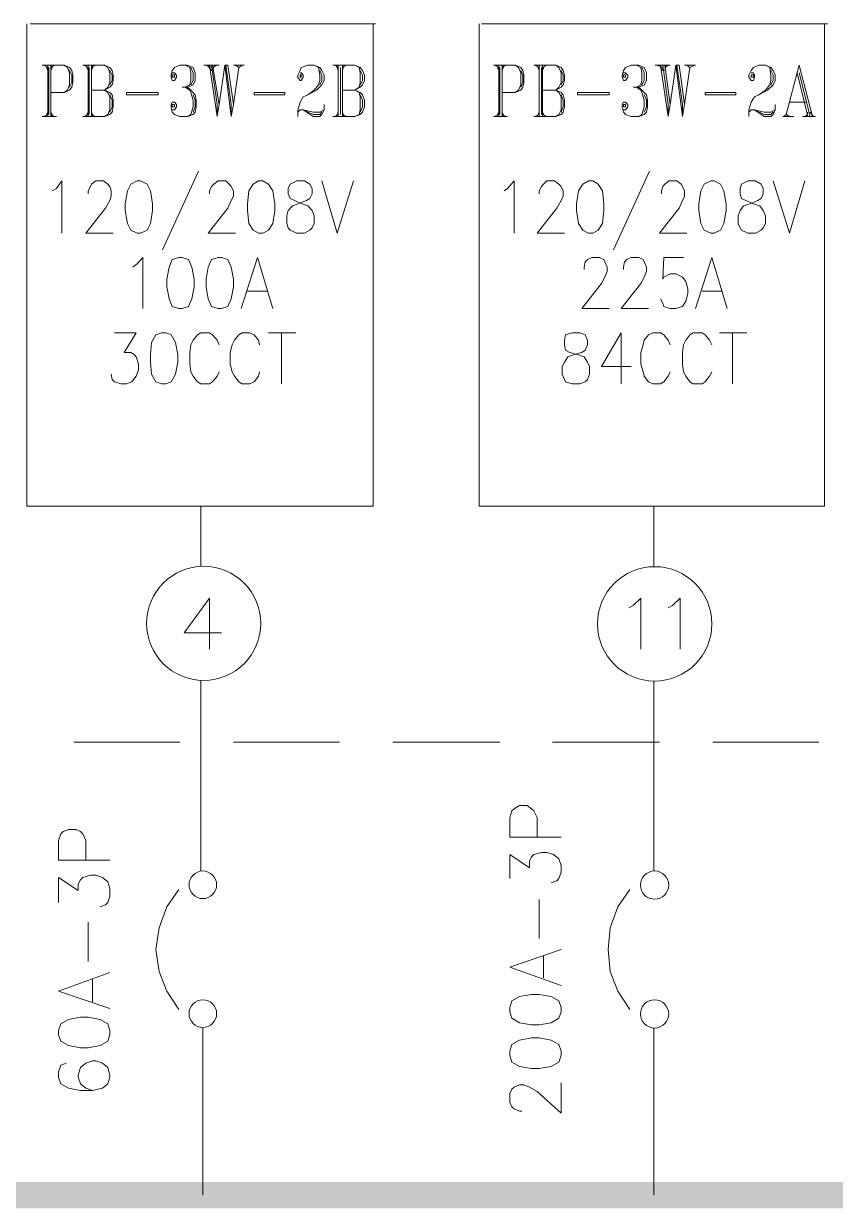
# Model space of a CAD drawing. Header units: inches. Extents: x 0.9 to 46, y 0.8 to 32.4.
# Drawn here: x 13.558 to 14.796, y 18.06 to 19.868 of the extents above; entities that cross this region are included whole.
import ezdxf

# ---------------------------------------------------------------- set-up
doc = ezdxf.new("R2010")
doc.units = ezdxf.units.IN
doc.header["$MEASUREMENT"] = 0
doc.layers.add('PDF_Geometry', color=7, linetype='Continuous')
doc.layers.add('PDF_Solid Fills', color=7, linetype='Continuous')

msp = doc.modelspace()

# ---------------------------------------------------------------- linework, layer by layer
at = {"layer": 'PDF_Geometry', "lineweight": 9}
for points in [[(14.0914, 19.868), (14.0914, 19.1313), (13.5631, 19.1313), (13.5631, 19.868)], [(14.0948, 19.868), (13.5681, 19.868)], [(14.7797, 19.868), (14.7797, 19.1313), (14.2531, 19.1313), (14.2531, 19.868)], [(14.7847, 19.868), (14.2564, 19.868)], [(13.5864, 19.8046), (13.6197, 19.8046), (13.6281, 19.8013), (13.6314, 19.7963), (13.6331, 19.7896), (13.6331, 19.778), (13.6314, 19.7713), (13.6281, 19.7663), (13.6197, 19.763), (13.5997, 19.763)], [(13.5881, 19.8046), (13.5948, 19.8013)], [(13.5914, 19.8046), (13.5948, 19.7963)], [(13.5948, 19.8046), (13.5948, 19.7263)], [(13.5964, 19.8013), (13.5964, 19.7296)], [(13.5997, 19.8046), (13.5997, 19.7263)], [(13.6031, 19.8046), (13.5997, 19.7963)], [(13.6048, 19.8046), (13.5997, 19.8013)], [(13.6197, 19.8046), (13.6248, 19.8013), (13.6281, 19.793), (13.6281, 19.7746), (13.6248, 19.7663), (13.6197, 19.763)], [(13.6481, 19.8046), (13.6814, 19.8046), (13.6897, 19.8013), (13.6931, 19.7963), (13.6948, 19.7896), (13.6948, 19.7813), (13.6931, 19.7746), (13.6897, 19.7713), (13.6814, 19.7663), (13.6897, 19.763), (13.6931, 19.7596), (13.6948, 19.7513), (13.6948, 19.7413), (13.6931, 19.733), (13.6897, 19.7296), (13.6814, 19.7263), (13.6481, 19.7263)], [(13.6497, 19.8046), (13.6564, 19.8013)], [(13.6531, 19.8046), (13.6564, 19.7963)], [(13.6564, 19.8046), (13.6564, 19.7263)], [(13.6581, 19.8013), (13.6581, 19.7296)], [(13.6614, 19.8046), (13.6614, 19.7263)], [(13.6814, 19.8046), (13.6864, 19.8013), (13.6897, 19.793), (13.6897, 19.778), (13.6864, 19.7713), (13.6814, 19.7663), (13.6614, 19.7663)], [(13.6648, 19.8046), (13.6614, 19.7963)], [(13.6664, 19.8046), (13.6614, 19.8013)], [(13.7847, 19.793), (13.7881, 19.793), (13.7914, 19.7896), (13.7914, 19.7863), (13.7881, 19.7813), (13.7847, 19.7813), (13.7831, 19.7863), (13.7831, 19.7896), (13.7847, 19.7963), (13.7881, 19.8013), (13.7964, 19.8046), (13.8081, 19.8046), (13.8164, 19.8013), (13.8197, 19.793), (13.8197, 19.7813), (13.8164, 19.7746), (13.8081, 19.7713)], [(13.8047, 19.8046), (13.8114, 19.8013), (13.8131, 19.793), (13.8131, 19.7813), (13.8114, 19.7746), (13.8047, 19.7713), (13.8114, 19.7663), (13.8131, 19.763), (13.8164, 19.7513), (13.8164, 19.7413), (13.8131, 19.7296), (13.8081, 19.7263)], [(13.8131, 19.8013), (13.8164, 19.793), (13.8164, 19.7813), (13.8131, 19.7746)], [(13.8331, 19.8046), (13.8564, 19.8046)], [(13.8364, 19.8046), (13.8447, 19.8013)], [(13.8381, 19.8046), (13.8447, 19.7963)], [(13.8414, 19.8046), (13.8531, 19.7263), (13.8531, 19.7446), (13.8447, 19.8046)], [(13.8464, 19.8046), (13.8564, 19.7446), (13.8648, 19.8046), (13.8747, 19.7263), (13.8747, 19.7446), (13.8664, 19.8046)], [(13.8498, 19.8046), (13.8464, 19.7963)], [(13.8531, 19.8046), (13.8464, 19.8013)], [(13.8648, 19.8046), (13.8698, 19.8046), (13.8781, 19.7446), (13.8864, 19.8013)], [(13.8781, 19.8046), (13.8947, 19.8046)], [(13.8814, 19.8046), (13.8864, 19.8013), (13.8914, 19.8046)], [(13.9797, 19.793), (13.9814, 19.793), (13.9847, 19.7896), (13.9847, 19.7863), (13.9814, 19.7813), (13.9797, 19.7813), (13.9764, 19.7863), (13.9764, 19.7896), (13.9797, 19.7963), (13.9814, 19.8013), (13.9914, 19.8046), (14.0014, 19.8046), (14.0097, 19.8013), (14.0131, 19.7963), (14.0164, 19.7896), (14.0164, 19.7813), (14.0131, 19.7746), (14.0048, 19.7663), (13.9914, 19.7596), (13.9847, 19.7563), (13.9797, 19.748), (13.9764, 19.7363), (13.9764, 19.7263)], [(14.0014, 19.8046), (14.0081, 19.8013), (14.0097, 19.7896), (14.0097, 19.7813), (14.0081, 19.7746), (14.0014, 19.7663), (13.9914, 19.7596)], [(14.0297, 19.8046), (14.0631, 19.8046), (14.0714, 19.8013), (14.0748, 19.7963), (14.0781, 19.7896), (14.0781, 19.7813), (14.0748, 19.7746), (14.0714, 19.7713), (14.0631, 19.7663), (14.0714, 19.763), (14.0748, 19.7596), (14.0781, 19.7513), (14.0781, 19.7413), (14.0748, 19.733), (14.0714, 19.7296), (14.0631, 19.7263), (14.0297, 19.7263)], [(14.0331, 19.8046), (14.0381, 19.8013)], [(14.0347, 19.8046), (14.0381, 19.7963)], [(14.0381, 19.8046), (14.0381, 19.7263)], [(14.0414, 19.8013), (14.0414, 19.7296)], [(14.0447, 19.8046), (14.0447, 19.7263)], [(14.0631, 19.8046), (14.0697, 19.8013), (14.0714, 19.793), (14.0714, 19.778), (14.0697, 19.7713), (14.0631, 19.7663), (14.0447, 19.7663)], [(14.0464, 19.8046), (14.0447, 19.7963)], [(14.0497, 19.8046), (14.0447, 19.8013)], [(14.2747, 19.8046), (14.3081, 19.8046), (14.3164, 19.8013), (14.3197, 19.7963), (14.3214, 19.7896), (14.3214, 19.778), (14.3197, 19.7713), (14.3164, 19.7663), (14.3081, 19.763), (14.2881, 19.763)], [(14.2764, 19.8046), (14.2831, 19.8013)], [(14.2797, 19.8046), (14.2831, 19.7963)], [(14.2831, 19.8046), (14.2831, 19.7263)], [(14.2848, 19.8013), (14.2848, 19.7296)], [(14.2881, 19.8046), (14.2881, 19.7263)], [(14.2914, 19.8046), (14.2881, 19.7963)], [(14.2931, 19.8046), (14.2881, 19.8013)], [(14.3081, 19.8046), (14.3131, 19.8013), (14.3164, 19.793), (14.3164, 19.7746), (14.3131, 19.7663), (14.3081, 19.763)], [(14.3364, 19.8046), (14.3698, 19.8046), (14.3781, 19.8013), (14.3814, 19.7963), (14.3831, 19.7896), (14.3831, 19.7813), (14.3814, 19.7746), (14.3781, 19.7713), (14.3698, 19.7663), (14.3781, 19.763), (14.3814, 19.7596), (14.3831, 19.7513), (14.3831, 19.7413), (14.3814, 19.733), (14.3781, 19.7296), (14.3698, 19.7263), (14.3364, 19.7263)], [(14.3381, 19.8046), (14.3447, 19.8013)], [(14.3414, 19.8046), (14.3447, 19.7963)], [(14.3447, 19.8046), (14.3447, 19.7263)], [(14.3481, 19.8013), (14.3481, 19.7296)], [(14.3497, 19.8046), (14.3497, 19.7263)], [(14.3698, 19.8046), (14.3747, 19.8013), (14.3781, 19.793), (14.3781, 19.778), (14.3747, 19.7713), (14.3698, 19.7663), (14.3497, 19.7663)], [(14.3531, 19.8046), (14.3497, 19.7963)], [(14.3564, 19.8046), (14.3497, 19.8013)], [(14.4731, 19.793), (14.4764, 19.793), (14.4797, 19.7896), (14.4797, 19.7863), (14.4764, 19.7813), (14.4731, 19.7813), (14.4714, 19.7863), (14.4714, 19.7896), (14.4731, 19.7963), (14.4764, 19.8013), (14.4847, 19.8046), (14.4964, 19.8046), (14.5047, 19.8013), (14.5081, 19.793), (14.5081, 19.7813), (14.5047, 19.7746), (14.4964, 19.7713)], [(14.4931, 19.8046), (14.4997, 19.8013), (14.5014, 19.793), (14.5014, 19.7813), (14.4997, 19.7746), (14.4931, 19.7713), (14.4997, 19.7663), (14.5014, 19.763), (14.5047, 19.7513), (14.5047, 19.7413), (14.5014, 19.7296), (14.4964, 19.7263)], [(14.5014, 19.8013), (14.5047, 19.793), (14.5047, 19.7813), (14.5014, 19.7746)], [(14.5214, 19.8046), (14.5447, 19.8046)], [(14.5247, 19.8046), (14.5331, 19.8013)], [(14.5281, 19.8046), (14.5331, 19.7963)], [(14.5297, 19.8046), (14.5414, 19.7263), (14.5414, 19.7446), (14.5331, 19.8046)], [(14.5364, 19.8046), (14.5447, 19.7446), (14.5531, 19.8046), (14.5631, 19.7263), (14.5631, 19.7446), (14.5547, 19.8046)], [(14.5381, 19.8046), (14.5364, 19.7963)], [(14.5414, 19.8046), (14.5364, 19.8013)], [(14.5531, 19.8046), (14.5581, 19.8046), (14.5664, 19.7446), (14.5747, 19.8013)], [(14.5664, 19.8046), (14.5831, 19.8046)], [(14.5697, 19.8046), (14.5747, 19.8013), (14.5814, 19.8046)], [(14.6681, 19.793), (14.6714, 19.793), (14.6731, 19.7896), (14.6731, 19.7863), (14.6714, 19.7813), (14.6681, 19.7813), (14.6647, 19.7863), (14.6647, 19.7896), (14.6681, 19.7963), (14.6714, 19.8013), (14.6798, 19.8046), (14.6897, 19.8046), (14.6981, 19.8013), (14.7014, 19.7963), (14.7047, 19.7896), (14.7047, 19.7813), (14.7014, 19.7746), (14.6931, 19.7663), (14.6798, 19.7596), (14.6731, 19.7563), (14.6681, 19.748), (14.6647, 19.7363), (14.6647, 19.7263)], [(14.6897, 19.8046), (14.6964, 19.8013), (14.6981, 19.7896), (14.6981, 19.7813), (14.6964, 19.7746), (14.6897, 19.7663), (14.6798, 19.7596)], [(14.7614, 19.7263), (14.7414, 19.8046), (14.7214, 19.7296)], [(13.6281, 19.7963), (13.6314, 19.7896), (13.6314, 19.778), (13.6281, 19.7713)], [(13.6897, 19.7963), (13.6931, 19.7896), (13.6931, 19.7813), (13.6897, 19.7746)], [(14.0097, 19.7963), (14.0131, 19.7896), (14.0131, 19.7813), (14.0097, 19.7746)], [(14.0714, 19.7963), (14.0748, 19.7896), (14.0748, 19.7813), (14.0714, 19.7746)], [(14.3164, 19.7963), (14.3197, 19.7896), (14.3197, 19.778), (14.3164, 19.7713)], [(14.3781, 19.7963), (14.3814, 19.7896), (14.3814, 19.7813), (14.3781, 19.7746)], [(14.6981, 19.7963), (14.7014, 19.7896), (14.7014, 19.7813), (14.6981, 19.7746)], [(14.7381, 19.793), (14.7547, 19.7263)], [(14.7414, 19.793), (14.7581, 19.7263)], [(13.6814, 19.7663), (13.6864, 19.763), (13.6897, 19.7563), (13.6897, 19.7363), (13.6864, 19.7296), (13.6814, 19.7263)], [(13.7998, 19.7713), (13.8081, 19.7713), (13.8131, 19.7663), (13.8197, 19.7596), (13.8214, 19.7513), (13.8214, 19.7413), (13.8197, 19.733), (13.8164, 19.7296), (13.8081, 19.7263), (13.7964, 19.7263), (13.7881, 19.7296), (13.7847, 19.733), (13.7831, 19.7413), (13.7831, 19.7446), (13.7847, 19.748), (13.7881, 19.748), (13.7914, 19.7446), (13.7914, 19.7413), (13.7881, 19.7363), (13.7847, 19.7363)], [(14.0631, 19.7663), (14.0697, 19.763), (14.0714, 19.7563), (14.0714, 19.7363), (14.0697, 19.7296), (14.0631, 19.7263)], [(14.3698, 19.7663), (14.3747, 19.763), (14.3781, 19.7563), (14.3781, 19.7363), (14.3747, 19.7296), (14.3698, 19.7263)], [(14.4881, 19.7713), (14.4964, 19.7713), (14.5014, 19.7663), (14.5081, 19.7596), (14.5098, 19.7513), (14.5098, 19.7413), (14.5081, 19.733), (14.5047, 19.7296), (14.4964, 19.7263), (14.4847, 19.7263), (14.4764, 19.7296), (14.4731, 19.733), (14.4714, 19.7413), (14.4714, 19.7446), (14.4731, 19.748), (14.4764, 19.748), (14.4797, 19.7446), (14.4797, 19.7413), (14.4764, 19.7363), (14.4731, 19.7363)], [(13.6897, 19.7596), (13.6931, 19.7513), (13.6931, 19.7413), (13.6897, 19.733)], [(13.8164, 19.7596), (13.8197, 19.7513), (13.8197, 19.7413), (13.8164, 19.733)], [(14.0714, 19.7596), (14.0748, 19.7513), (14.0748, 19.7413), (14.0714, 19.733)], [(14.3781, 19.7596), (14.3814, 19.7513), (14.3814, 19.7413), (14.3781, 19.733)], [(14.5047, 19.7596), (14.5081, 19.7513), (14.5081, 19.7413), (14.5047, 19.733)], [(14.7264, 19.748), (14.7531, 19.748)], [(13.5948, 19.7296), (13.5881, 19.7263)], [(13.5948, 19.733), (13.5914, 19.7263)], [(13.5997, 19.733), (13.6031, 19.7263)], [(13.5997, 19.7296), (13.6048, 19.7263)], [(13.6564, 19.7296), (13.6497, 19.7263)], [(13.6564, 19.733), (13.6531, 19.7263)], [(13.6614, 19.733), (13.6648, 19.7263)], [(13.6614, 19.7296), (13.6664, 19.7263)], [(13.8564, 19.7446), (13.8531, 19.7263)], [(13.8781, 19.7446), (13.8747, 19.7263)], [(13.9764, 19.733), (13.9797, 19.7363), (13.9847, 19.7363), (13.9997, 19.733), (14.0097, 19.733), (14.0164, 19.7363)], [(14.0164, 19.7446), (14.0164, 19.7363), (14.0131, 19.7296), (14.0097, 19.7263), (13.9997, 19.7263), (13.9847, 19.7363), (13.9997, 19.7296), (14.0097, 19.7296), (14.0131, 19.733)], [(14.0381, 19.7296), (14.0331, 19.7263)], [(14.0381, 19.733), (14.0347, 19.7263)], [(14.0447, 19.733), (14.0464, 19.7263)], [(14.0447, 19.7296), (14.0497, 19.7263)], [(14.2831, 19.7296), (14.2764, 19.7263)], [(14.2831, 19.733), (14.2797, 19.7263)], [(14.2881, 19.733), (14.2914, 19.7263)], [(14.2881, 19.7296), (14.2931, 19.7263)], [(14.3447, 19.7296), (14.3381, 19.7263)], [(14.3447, 19.733), (14.3414, 19.7263)], [(14.3497, 19.733), (14.3531, 19.7263)], [(14.3497, 19.7296), (14.3564, 19.7263)], [(14.5447, 19.7446), (14.5414, 19.7263)], [(14.5664, 19.7446), (14.5631, 19.7263)], [(14.6647, 19.733), (14.6681, 19.7363), (14.6731, 19.7363), (14.6881, 19.733), (14.6981, 19.733), (14.7047, 19.7363)], [(14.7047, 19.7446), (14.7047, 19.7363), (14.7014, 19.7296), (14.6981, 19.7263), (14.6881, 19.7263), (14.6731, 19.7363), (14.6881, 19.7296), (14.6981, 19.7296), (14.7014, 19.733)], [(14.7181, 19.7263), (14.7214, 19.7296), (14.7264, 19.7263)], [(14.7547, 19.7296), (14.7497, 19.7263)], [(14.7547, 19.733), (14.7531, 19.7263)], [(14.7581, 19.733), (14.7631, 19.7263)], [(13.5864, 19.7263), (13.6081, 19.7263)], [(14.2747, 19.7263), (14.2964, 19.7263)], [(14.7164, 19.7263), (14.7331, 19.7263)], [(14.7464, 19.7263), (14.7664, 19.7263)], [(13.8247, 19.643), (13.7698, 19.523)], [(14.5131, 19.643), (14.4581, 19.523)], [(13.6014, 19.613), (13.6081, 19.6163), (13.6164, 19.628), (13.6164, 19.548)], [(13.6564, 19.608), (13.6564, 19.613), (13.6598, 19.6196), (13.6614, 19.623), (13.6681, 19.628), (13.6798, 19.628), (13.6864, 19.623), (13.6897, 19.6196), (13.6914, 19.613), (13.6914, 19.6047), (13.6897, 19.598), (13.6831, 19.5863), (13.6531, 19.548), (13.6948, 19.548)], [(13.8414, 19.608), (13.8414, 19.613), (13.8447, 19.6196), (13.8481, 19.623), (13.8548, 19.628), (13.8664, 19.628), (13.8714, 19.623), (13.8747, 19.6196), (13.8781, 19.613), (13.8781, 19.6047), (13.8747, 19.598), (13.8698, 19.5863), (13.8397, 19.548), (13.8814, 19.548)], [(14.0131, 19.628), (14.0364, 19.548), (14.0614, 19.628)], [(14.2914, 19.613), (14.2964, 19.6163), (14.3064, 19.628), (14.3064, 19.548)], [(14.3447, 19.608), (14.3447, 19.613), (14.3481, 19.6196), (14.3514, 19.623), (14.3564, 19.628), (14.3681, 19.628), (14.3747, 19.623), (14.3781, 19.6196), (14.3814, 19.613), (14.3814, 19.6047), (14.3781, 19.598), (14.3714, 19.5863), (14.3414, 19.548), (14.3831, 19.548)], [(14.5314, 19.608), (14.5314, 19.613), (14.5331, 19.6196), (14.5364, 19.623), (14.5431, 19.628), (14.5547, 19.628), (14.5614, 19.623), (14.5631, 19.6196), (14.5664, 19.613), (14.5664, 19.6047), (14.5631, 19.598), (14.5581, 19.5863), (14.5281, 19.548), (14.5697, 19.548)], [(14.7014, 19.628), (14.7264, 19.548), (14.7497, 19.628)], [(13.7247, 19.4963), (13.7314, 19.5013), (13.7397, 19.5113), (13.7397, 19.433)], [(13.8898, 19.433), (13.9147, 19.5113), (13.9381, 19.433)], [(14.4131, 19.493), (14.4131, 19.4963), (14.4147, 19.5046), (14.4181, 19.508), (14.4247, 19.5113), (14.4364, 19.5113), (14.4431, 19.508), (14.4447, 19.5046), (14.4481, 19.4963), (14.4481, 19.4897), (14.4447, 19.4813), (14.4397, 19.4713), (14.4097, 19.433), (14.4514, 19.433)], [(14.4731, 19.493), (14.4731, 19.4963), (14.4747, 19.5046), (14.4781, 19.508), (14.4847, 19.5113), (14.4964, 19.5113), (14.5031, 19.508), (14.5047, 19.5046), (14.5081, 19.4963), (14.5081, 19.4897), (14.5047, 19.4813), (14.4997, 19.4713), (14.4697, 19.433), (14.5114, 19.433)], [(14.5647, 19.5113), (14.5347, 19.5113), (14.5331, 19.478), (14.5347, 19.4813), (14.5447, 19.4863), (14.5531, 19.4863), (14.5631, 19.4813), (14.5681, 19.4746), (14.5714, 19.463), (14.5714, 19.4563), (14.5681, 19.4446), (14.5631, 19.4363), (14.5531, 19.433), (14.5447, 19.433), (14.5347, 19.4363), (14.5331, 19.4413), (14.5297, 19.448)], [(14.5831, 19.433), (14.6081, 19.5113), (14.6314, 19.433)], [(13.8998, 19.4596), (13.9297, 19.4596)], [(14.5931, 19.4596), (14.6231, 19.4596)], [(13.6964, 19.3963), (13.7298, 19.3963), (13.7114, 19.3663), (13.7214, 19.3663), (13.7264, 19.363), (13.7298, 19.3596), (13.7331, 19.348), (13.7331, 19.3396), (13.7298, 19.3297), (13.7231, 19.3213), (13.7148, 19.318), (13.7064, 19.318), (13.6964, 19.3213), (13.6931, 19.3246), (13.6914, 19.333)], [(13.8564, 19.378), (13.8531, 19.3847), (13.8464, 19.393), (13.8414, 19.3963), (13.8281, 19.3963), (13.8231, 19.393), (13.8164, 19.3847), (13.8131, 19.378), (13.8114, 19.3663), (13.8114, 19.348), (13.8131, 19.3363), (13.8164, 19.3297), (13.8231, 19.3213), (13.8281, 19.318), (13.8414, 19.318), (13.8464, 19.3213), (13.8531, 19.3297), (13.8564, 19.3363)], [(13.9181, 19.378), (13.9164, 19.3847), (13.9097, 19.393), (13.9031, 19.3963), (13.8914, 19.3963), (13.8864, 19.393), (13.8797, 19.3847), (13.8764, 19.378), (13.8731, 19.3663), (13.8731, 19.348), (13.8764, 19.3363), (13.8797, 19.3297), (13.8864, 19.3213), (13.8914, 19.318), (13.9031, 19.318), (13.9097, 19.3213), (13.9164, 19.3297), (13.9181, 19.3363)], [(13.9314, 19.3963), (13.9731, 19.3963)], [(13.9514, 19.3963), (13.9514, 19.318)], [(14.4697, 19.318), (14.4697, 19.3963), (14.4397, 19.3447), (14.4847, 19.3447)], [(14.5447, 19.378), (14.5414, 19.3847), (14.5347, 19.393), (14.5297, 19.3963), (14.5181, 19.3963), (14.5114, 19.393), (14.5047, 19.3847), (14.5031, 19.378), (14.4997, 19.3663), (14.4997, 19.348), (14.5031, 19.3363), (14.5047, 19.3297), (14.5114, 19.3213), (14.5181, 19.318), (14.5297, 19.318), (14.5347, 19.3213), (14.5414, 19.3297), (14.5447, 19.3363)], [(14.6081, 19.378), (14.6047, 19.3847), (14.5981, 19.393), (14.5931, 19.3963), (14.5797, 19.3963), (14.5747, 19.393), (14.5681, 19.3847), (14.5647, 19.378), (14.5631, 19.3663), (14.5631, 19.348), (14.5647, 19.3363), (14.5681, 19.3297), (14.5747, 19.3213), (14.5797, 19.318), (14.5931, 19.318), (14.5981, 19.3213), (14.6047, 19.3297), (14.6081, 19.3363)], [(14.6197, 19.3963), (14.6614, 19.3963)], [(14.6397, 19.3963), (14.6397, 19.318)], [(13.8281, 19.0397), (13.8281, 19.1313)], [(14.5197, 19.0397), (14.5197, 19.1313)], [(13.8414, 18.913), (13.8414, 18.9913), (13.8031, 18.938), (13.8597, 18.938)], [(14.4814, 18.9763), (14.4881, 18.9797), (14.4997, 18.9913), (14.4997, 18.913)], [(14.5414, 18.9763), (14.5481, 18.9797), (14.5597, 18.9913), (14.5597, 18.913)], [(13.8281, 18.5747), (13.8281, 18.8647)], [(14.5197, 18.5747), (14.5197, 18.8647)], [(13.6347, 18.7713), (13.7964, 18.7713)], [(13.8781, 18.7713), (14.0398, 18.7713)], [(14.1214, 18.7713), (14.2848, 18.7713)], [(14.3647, 18.7713), (14.5281, 18.7713)], [(14.6097, 18.7713), (14.7714, 18.7713)], [(14.3781, 18.6263), (14.2998, 18.6263), (14.2998, 18.6563), (14.3031, 18.6663), (14.3064, 18.6697), (14.3147, 18.6747), (14.3264, 18.6747), (14.3331, 18.6697), (14.3364, 18.6663), (14.3414, 18.6563), (14.3414, 18.6263)], [(13.6897, 18.5913), (13.6114, 18.5913), (13.6114, 18.6213), (13.6147, 18.6313), (13.6181, 18.6347), (13.6264, 18.638), (13.6381, 18.638), (13.6448, 18.6347), (13.6481, 18.6313), (13.6531, 18.6213), (13.6531, 18.5913)], [(14.2998, 18.563), (14.2998, 18.5997), (14.3297, 18.5796), (14.3297, 18.5897), (14.3331, 18.5963), (14.3364, 18.5997), (14.3481, 18.603), (14.3564, 18.603), (14.3664, 18.5997), (14.3747, 18.593), (14.3781, 18.583), (14.3781, 18.573), (14.3747, 18.563), (14.3714, 18.5597), (14.3631, 18.5563)], [(13.6114, 18.5263), (13.6114, 18.5647), (13.6414, 18.5447), (13.6414, 18.5547), (13.6448, 18.5613), (13.6481, 18.5647), (13.6598, 18.568), (13.6681, 18.568), (13.6781, 18.5647), (13.6864, 18.558), (13.6897, 18.548), (13.6897, 18.5363), (13.6864, 18.5263), (13.6831, 18.523), (13.6748, 18.5197)], [(13.7948, 18.5463), (13.7764, 18.5197), (13.7648, 18.488), (13.7597, 18.4547), (13.7648, 18.4213), (13.7764, 18.3913), (13.7948, 18.363)], [(14.4831, 18.5463), (14.4647, 18.5197), (14.4531, 18.488), (14.4497, 18.4547), (14.4531, 18.4213), (14.4647, 18.3913), (14.4831, 18.363)], [(14.3447, 18.4713), (14.3447, 18.5313)], [(13.6564, 18.4363), (13.6564, 18.4963)], [(14.3781, 18.3997), (14.2998, 18.428), (14.3781, 18.4547)], [(14.3514, 18.4113), (14.3514, 18.4447)], [(13.6897, 18.3647), (13.6114, 18.3913), (13.6897, 18.4197)], [(13.6631, 18.3747), (13.6631, 18.4097)], [(13.8314, 18.3347), (13.8314, 18.0797)], [(14.5197, 18.3347), (14.5197, 18.0797)], [(13.6231, 18.2813), (13.6147, 18.278), (13.6114, 18.268), (13.6114, 18.2597), (13.6147, 18.2497), (13.6264, 18.243), (13.6448, 18.2397), (13.6631, 18.2397), (13.6781, 18.243), (13.6864, 18.2497), (13.6897, 18.2597), (13.6897, 18.263), (13.6864, 18.2747), (13.6781, 18.2813), (13.6681, 18.2846), (13.6631, 18.2846), (13.6531, 18.2813), (13.6448, 18.2747), (13.6414, 18.263), (13.6414, 18.2597), (13.6448, 18.2497), (13.6531, 18.243), (13.6631, 18.2397)], [(14.3181, 18.208), (14.3147, 18.208), (14.3064, 18.2113), (14.3031, 18.2147), (14.2998, 18.2213), (14.2998, 18.2347), (14.3031, 18.2414), (14.3064, 18.2447), (14.3147, 18.248), (14.3214, 18.248), (14.3297, 18.2447), (14.3414, 18.238), (14.3781, 18.2047), (14.3781, 18.2513)]]:
    msp.add_lwpolyline(points, dxfattribs=at)
for points in [[(13.7847, 19.7863), (13.7881, 19.7863), (13.7881, 19.7897), (13.7847, 19.7897)], [(13.9797, 19.7863), (13.9814, 19.7863), (13.9814, 19.7897), (13.9797, 19.7897)], [(14.4731, 19.7863), (14.4764, 19.7863), (14.4764, 19.7897), (14.4731, 19.7897)], [(14.6681, 19.7863), (14.6714, 19.7863), (14.6714, 19.7897), (14.6681, 19.7897)], [(13.7631, 19.7596), (13.7148, 19.7596), (13.7148, 19.763), (13.7631, 19.763)], [(13.9564, 19.7596), (13.9097, 19.7596), (13.9097, 19.763), (13.9564, 19.763)], [(14.4514, 19.7596), (14.4031, 19.7596), (14.4031, 19.763), (14.4514, 19.763)], [(14.6447, 19.7596), (14.5981, 19.7596), (14.5981, 19.763), (14.6447, 19.763)], [(13.7847, 19.7413), (13.7881, 19.7413), (13.7881, 19.7446), (13.7847, 19.7446)], [(14.4731, 19.7413), (14.4764, 19.7413), (14.4764, 19.7446), (14.4731, 19.7446)], [(13.7314, 19.628), (13.7214, 19.623), (13.7164, 19.613), (13.7131, 19.593), (13.7131, 19.583), (13.7164, 19.563), (13.7214, 19.553), (13.7314, 19.548), (13.7364, 19.548), (13.7464, 19.553), (13.7514, 19.563), (13.7547, 19.583), (13.7547, 19.593), (13.7514, 19.613), (13.7464, 19.623), (13.7364, 19.628)], [(13.9164, 19.628), (13.9081, 19.623), (13.9014, 19.613), (13.8998, 19.593), (13.8998, 19.583), (13.9014, 19.563), (13.9081, 19.553), (13.9164, 19.548), (13.9231, 19.548), (13.9314, 19.553), (13.9381, 19.563), (13.9414, 19.583), (13.9414, 19.593), (13.9381, 19.613), (13.9314, 19.623), (13.9231, 19.628)], [(13.9748, 19.628), (13.9647, 19.623), (13.9614, 19.6163), (13.9614, 19.608), (13.9647, 19.6013), (13.9714, 19.598), (13.9831, 19.593), (13.9914, 19.5897), (13.9981, 19.583), (14.0014, 19.5747), (14.0014, 19.563), (13.9981, 19.5563), (13.9948, 19.553), (13.9864, 19.548), (13.9748, 19.548), (13.9647, 19.553), (13.9614, 19.5563), (13.9597, 19.563), (13.9597, 19.5747), (13.9614, 19.583), (13.9681, 19.5897), (13.9764, 19.593), (13.9897, 19.598), (13.9948, 19.6013), (13.9981, 19.608), (13.9981, 19.6163), (13.9948, 19.623), (13.9864, 19.628)], [(14.4197, 19.628), (14.4114, 19.623), (14.4048, 19.613), (14.4014, 19.593), (14.4014, 19.583), (14.4048, 19.563), (14.4114, 19.553), (14.4197, 19.548), (14.4264, 19.548), (14.4347, 19.553), (14.4414, 19.563), (14.4431, 19.583), (14.4431, 19.593), (14.4414, 19.613), (14.4347, 19.623), (14.4264, 19.628)], [(14.6064, 19.628), (14.5964, 19.623), (14.5914, 19.613), (14.5881, 19.593), (14.5881, 19.583), (14.5914, 19.563), (14.5964, 19.553), (14.6064, 19.548), (14.6114, 19.548), (14.6214, 19.553), (14.6264, 19.563), (14.6297, 19.583), (14.6297, 19.593), (14.6264, 19.613), (14.6214, 19.623), (14.6114, 19.628)], [(14.6631, 19.628), (14.6531, 19.623), (14.6514, 19.6163), (14.6514, 19.608), (14.6531, 19.6013), (14.6597, 19.598), (14.6714, 19.593), (14.6814, 19.5897), (14.6864, 19.583), (14.6897, 19.5747), (14.6897, 19.563), (14.6864, 19.5563), (14.6831, 19.553), (14.6747, 19.548), (14.6631, 19.548), (14.6531, 19.553), (14.6514, 19.5563), (14.6481, 19.563), (14.6481, 19.5747), (14.6514, 19.583), (14.6564, 19.5897), (14.6664, 19.593), (14.6781, 19.598), (14.6831, 19.6013), (14.6864, 19.608), (14.6864, 19.6163), (14.6831, 19.623), (14.6747, 19.628)], [(13.7948, 19.5113), (13.7847, 19.508), (13.7798, 19.4963), (13.7764, 19.478), (13.7764, 19.4663), (13.7798, 19.448), (13.7847, 19.4363), (13.7948, 19.433), (13.7998, 19.433), (13.8097, 19.4363), (13.8148, 19.448), (13.8181, 19.4663), (13.8181, 19.478), (13.8148, 19.4963), (13.8097, 19.508), (13.7998, 19.5113)], [(13.8548, 19.5113), (13.8447, 19.508), (13.8397, 19.4963), (13.8364, 19.478), (13.8364, 19.4663), (13.8397, 19.448), (13.8447, 19.4363), (13.8548, 19.433), (13.8597, 19.433), (13.8698, 19.4363), (13.8747, 19.448), (13.8781, 19.4663), (13.8781, 19.478), (13.8747, 19.4963), (13.8698, 19.508), (13.8597, 19.5113)], [(13.7681, 19.3963), (13.7597, 19.393), (13.7531, 19.3813), (13.7514, 19.363), (13.7514, 19.3513), (13.7531, 19.333), (13.7597, 19.3213), (13.7681, 19.318), (13.7747, 19.318), (13.7831, 19.3213), (13.7897, 19.333), (13.7931, 19.3513), (13.7931, 19.363), (13.7897, 19.3813), (13.7831, 19.393), (13.7747, 19.3963)], [(14.3947, 19.3963), (14.3848, 19.393), (14.3831, 19.3847), (14.3831, 19.378), (14.3848, 19.3696), (14.3914, 19.3663), (14.4031, 19.363), (14.4131, 19.3596), (14.4181, 19.3513), (14.4214, 19.3447), (14.4214, 19.333), (14.4181, 19.3246), (14.4147, 19.3213), (14.4064, 19.318), (14.3947, 19.318), (14.3848, 19.3213), (14.3831, 19.3246), (14.3797, 19.333), (14.3797, 19.3447), (14.3831, 19.3513), (14.3881, 19.3596), (14.3981, 19.363), (14.4097, 19.3663), (14.4147, 19.3696), (14.4181, 19.378), (14.4181, 19.3847), (14.4147, 19.393), (14.4064, 19.3963)], [(14.2998, 18.3597), (14.3031, 18.3497), (14.3147, 18.343), (14.3331, 18.3397), (14.3447, 18.3397), (14.3631, 18.343), (14.3747, 18.3497), (14.3781, 18.3597), (14.3781, 18.3663), (14.3747, 18.3763), (14.3631, 18.383), (14.3447, 18.3863), (14.3331, 18.3863), (14.3147, 18.383), (14.3031, 18.3763), (14.2998, 18.3663)], [(13.6114, 18.3247), (13.6147, 18.3147), (13.6264, 18.308), (13.6448, 18.3047), (13.6564, 18.3047), (13.6748, 18.308), (13.6864, 18.3147), (13.6897, 18.3247), (13.6897, 18.3313), (13.6864, 18.3413), (13.6748, 18.348), (13.6564, 18.3513), (13.6448, 18.3513), (13.6264, 18.348), (13.6147, 18.3413), (13.6114, 18.3313)], [(14.2998, 18.293), (14.3031, 18.283), (14.3147, 18.2763), (14.3331, 18.273), (14.3447, 18.273), (14.3631, 18.2763), (14.3747, 18.283), (14.3781, 18.293), (14.3781, 18.2997), (14.3747, 18.3097), (14.3631, 18.3163), (14.3447, 18.3197), (14.3331, 18.3197), (14.3147, 18.3163), (14.3031, 18.3097), (14.2998, 18.2997)]]:
    msp.add_lwpolyline(points, close=True, dxfattribs=at)
for centre, radius in [((13.8327, 18.9526), 0.0871), ((14.5208, 18.9518), 0.0873), ((13.8314, 18.5535), 0.0211), ((14.5206, 18.553), 0.0216), ((13.8314, 18.3569), 0.0211), ((14.5206, 18.3564), 0.0216)]:
    msp.add_circle(centre, radius, dxfattribs=at)
at = {"layer": 'PDF_Solid Fills', "color": 8, "lineweight": 9, "true_color": 0x808080, "transparency": 33554559}
for points in [[(16.2764, 18.0597), (16.2764, 18.0997), (1.8916, 18.0597)], [(16.2764, 18.0997), (1.8916, 18.0597), (1.8916, 18.0997)]]:
    msp.add_solid(points, dxfattribs=at)

doc.saveas('drawing.dxf')
